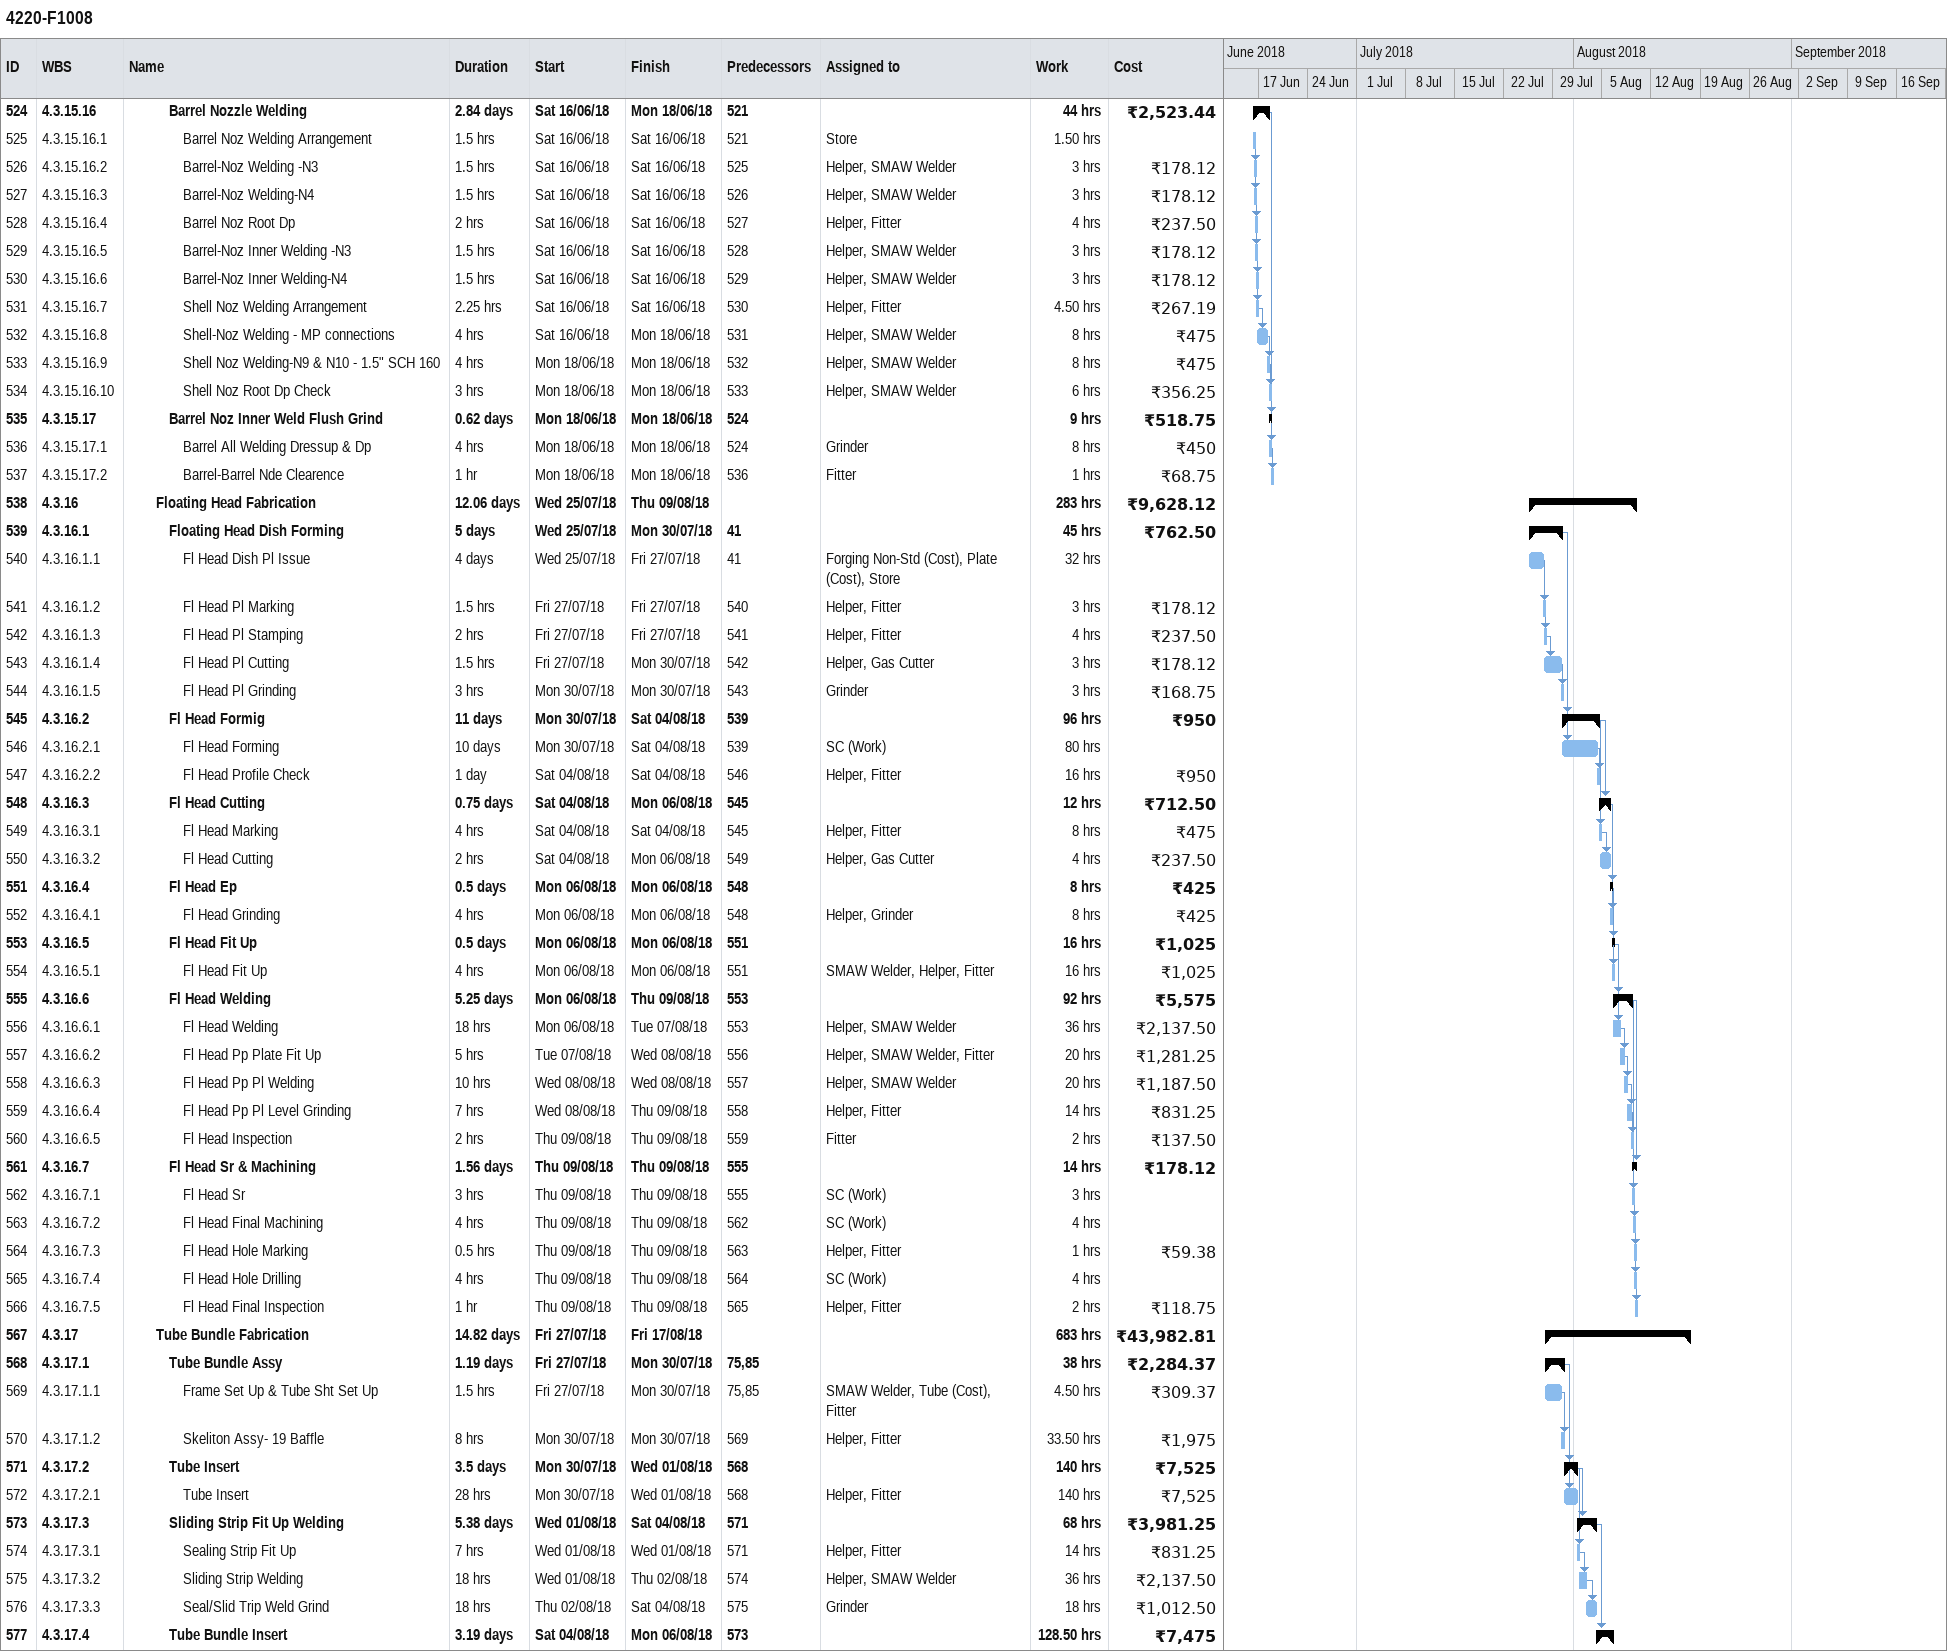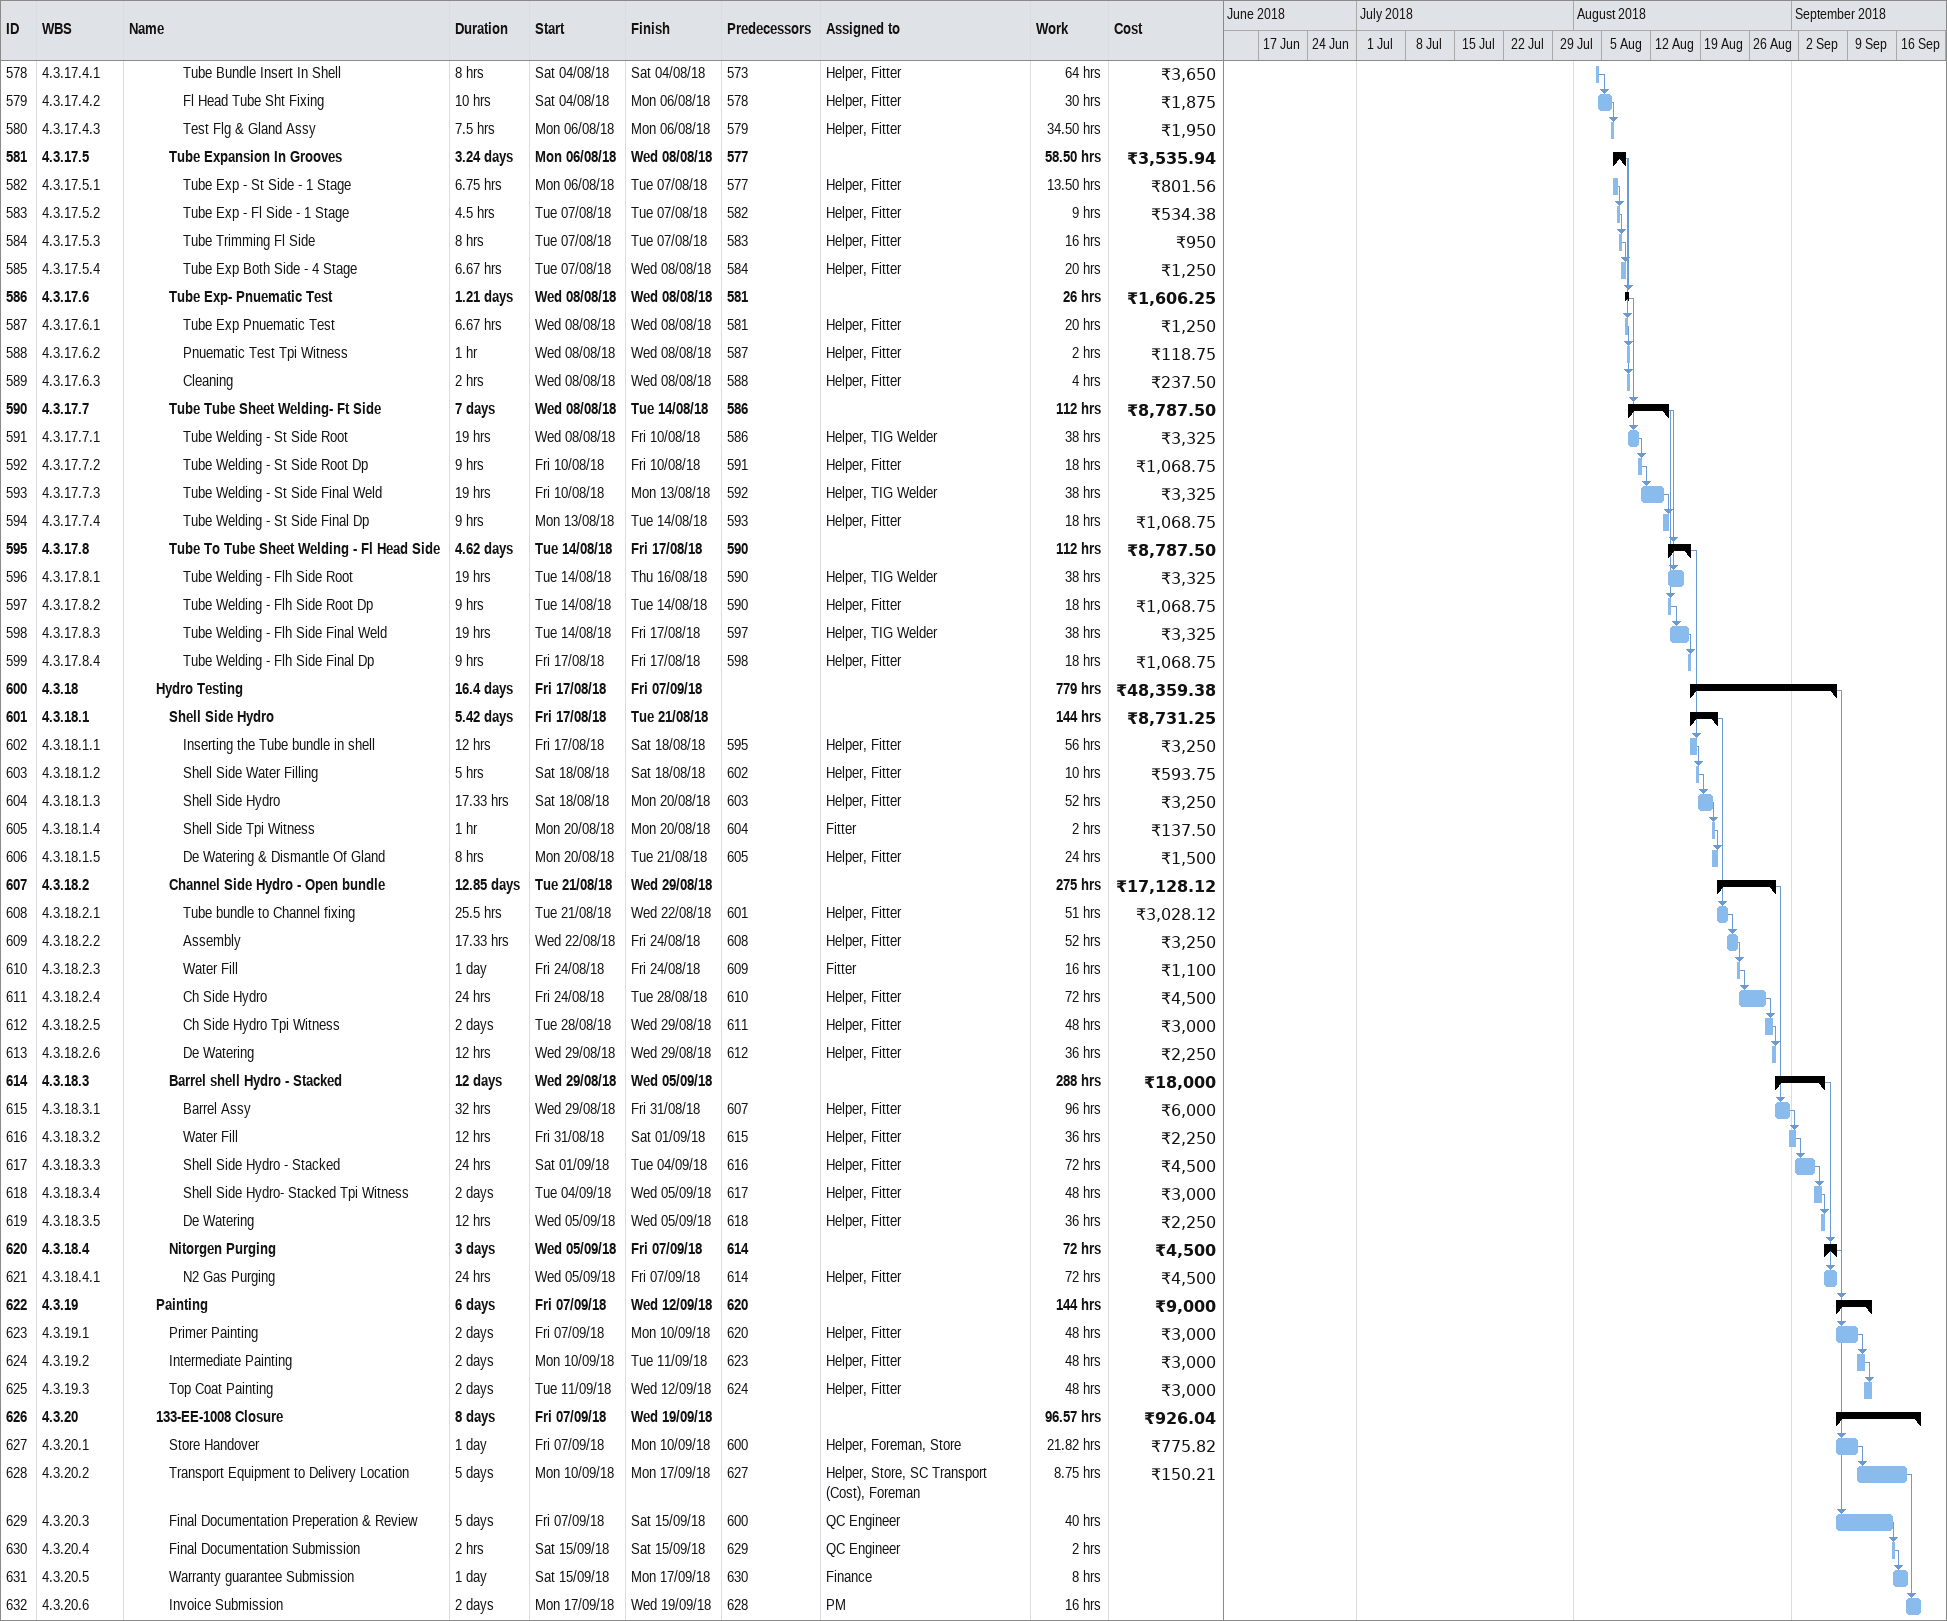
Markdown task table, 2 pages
4220-F1008

| ID | WBS | Task | Duration | Start | Finish | Predecessors | Resources | Work (h) | Cost (₹) |
|---|---|---|---|---|---|---|---|---|---|
| 524 | 4.3.15.16 | **Barrel Nozzle Welding** | 2.84d | 2018-06-16 | 2018-06-18 | 521 |  | 44 | 2523.44 |
| 525 | 4.3.15.16.1 | Barrel Noz Welding Arrangement | 1.5h | 2018-06-16 | 2018-06-16 | 521 | Store | 1.50 |  |
| 526 | 4.3.15.16.2 | Barrel-Noz Welding -N3 | 1.5h | 2018-06-16 | 2018-06-16 | 525 | Helper, SMAW Welder | 3 | 178.12 |
| 527 | 4.3.15.16.3 | Barrel-Noz Welding-N4 | 1.5h | 2018-06-16 | 2018-06-16 | 526 | Helper, SMAW Welder | 3 | 178.12 |
| 528 | 4.3.15.16.4 | Barrel Noz Root Dp | 2h | 2018-06-16 | 2018-06-16 | 527 | Helper, Fitter | 4 | 237.50 |
| 529 | 4.3.15.16.5 | Barrel-Noz Inner Welding -N3 | 1.5h | 2018-06-16 | 2018-06-16 | 528 | Helper, SMAW Welder | 3 | 178.12 |
| 530 | 4.3.15.16.6 | Barrel-Noz Inner Welding-N4 | 1.5h | 2018-06-16 | 2018-06-16 | 529 | Helper, SMAW Welder | 3 | 178.12 |
| 531 | 4.3.15.16.7 | Shell Noz Welding Arrangement | 2.25h | 2018-06-16 | 2018-06-16 | 530 | Helper, Fitter | 4.50 | 267.19 |
| 532 | 4.3.15.16.8 | Shell-Noz Welding - MP connections | 4h | 2018-06-16 | 2018-06-18 | 531 | Helper, SMAW Welder | 8 | 475 |
| 533 | 4.3.15.16.9 | Shell Noz Welding-N9 & N10 - 1.5" SCH 160 | 4h | 2018-06-18 | 2018-06-18 | 532 | Helper, SMAW Welder | 8 | 475 |
| 534 | 4.3.15.16.10 | Shell Noz Root Dp Check | 3h | 2018-06-18 | 2018-06-18 | 533 | Helper, SMAW Welder | 6 | 356.25 |
| 535 | 4.3.15.17 | **Barrel Noz Inner Weld Flush Grind** | 0.62d | 2018-06-18 | 2018-06-18 | 524 |  | 9 | 518.75 |
| 536 | 4.3.15.17.1 | Barrel All Welding Dressup & Dp | 4h | 2018-06-18 | 2018-06-18 | 524 | Grinder | 8 | 450 |
| 537 | 4.3.15.17.2 | Barrel-Barrel Nde Clearence | 1h | 2018-06-18 | 2018-06-18 | 536 | Fitter | 1 | 68.75 |
| 538 | 4.3.16 | **Floating Head Fabrication** | 12.06d | 2018-07-25 | 2018-08-09 |  |  | 283 | 9628.12 |
| 539 | 4.3.16.1 | **Floating Head Dish Forming** | 5d | 2018-07-25 | 2018-07-30 | 41 |  | 45 | 762.50 |
| 540 | 4.3.16.1.1 | Fl Head Dish Pl Issue | 4d | 2018-07-25 | 2018-07-27 | 41 | Forging Non-Std (Cost), Plate (Cost), Store | 32 |  |
| 541 | 4.3.16.1.2 | Fl Head Pl Marking | 1.5h | 2018-07-27 | 2018-07-27 | 540 | Helper, Fitter | 3 | 178.12 |
| 542 | 4.3.16.1.3 | Fl Head Pl Stamping | 2h | 2018-07-27 | 2018-07-27 | 541 | Helper, Fitter | 4 | 237.50 |
| 543 | 4.3.16.1.4 | Fl Head Pl Cutting | 1.5h | 2018-07-27 | 2018-07-30 | 542 | Helper, Gas Cutter | 3 | 178.12 |
| 544 | 4.3.16.1.5 | Fl Head Pl Grinding | 3h | 2018-07-30 | 2018-07-30 | 543 | Grinder | 3 | 168.75 |
| 545 | 4.3.16.2 | **Fl Head Formig** | 11d | 2018-07-30 | 2018-08-04 | 539 |  | 96 | 950 |
| 546 | 4.3.16.2.1 | Fl Head Forming | 10d | 2018-07-30 | 2018-08-04 | 539 | SC (Work) | 80 |  |
| 547 | 4.3.16.2.2 | Fl Head Profile Check | 1d | 2018-08-04 | 2018-08-04 | 546 | Helper, Fitter | 16 | 950 |
| 548 | 4.3.16.3 | **Fl Head Cutting** | 0.75d | 2018-08-04 | 2018-08-06 | 545 |  | 12 | 712.50 |
| 549 | 4.3.16.3.1 | Fl Head Marking | 4h | 2018-08-04 | 2018-08-04 | 545 | Helper, Fitter | 8 | 475 |
| 550 | 4.3.16.3.2 | Fl Head Cutting | 2h | 2018-08-04 | 2018-08-06 | 549 | Helper, Gas Cutter | 4 | 237.50 |
| 551 | 4.3.16.4 | **Fl Head Ep** | 0.5d | 2018-08-06 | 2018-08-06 | 548 |  | 8 | 425 |
| 552 | 4.3.16.4.1 | Fl Head Grinding | 4h | 2018-08-06 | 2018-08-06 | 548 | Helper, Grinder | 8 | 425 |
| 553 | 4.3.16.5 | **Fl Head Fit Up** | 0.5d | 2018-08-06 | 2018-08-06 | 551 |  | 16 | 1025 |
| 554 | 4.3.16.5.1 | Fl Head Fit Up | 4h | 2018-08-06 | 2018-08-06 | 551 | SMAW Welder, Helper, Fitter | 16 | 1025 |
| 555 | 4.3.16.6 | **Fl Head Welding** | 5.25d | 2018-08-06 | 2018-08-09 | 553 |  | 92 | 5575 |
| 556 | 4.3.16.6.1 | Fl Head Welding | 18h | 2018-08-06 | 2018-08-07 | 553 | Helper, SMAW Welder | 36 | 2137.50 |
| 557 | 4.3.16.6.2 | Fl Head Pp Plate Fit Up | 5h | 2018-08-07 | 2018-08-08 | 556 | Helper, SMAW Welder, Fitter | 20 | 1281.25 |
| 558 | 4.3.16.6.3 | Fl Head Pp Pl Welding | 10h | 2018-08-08 | 2018-08-08 | 557 | Helper, SMAW Welder | 20 | 1187.50 |
| 559 | 4.3.16.6.4 | Fl Head Pp Pl Level Grinding | 7h | 2018-08-08 | 2018-08-09 | 558 | Helper, Fitter | 14 | 831.25 |
| 560 | 4.3.16.6.5 | Fl Head Inspection | 2h | 2018-08-09 | 2018-08-09 | 559 | Fitter | 2 | 137.50 |
| 561 | 4.3.16.7 | **Fl Head Sr & Machining** | 1.56d | 2018-08-09 | 2018-08-09 | 555 |  | 14 | 178.12 |
| 562 | 4.3.16.7.1 | Fl Head Sr | 3h | 2018-08-09 | 2018-08-09 | 555 | SC (Work) | 3 |  |
| 563 | 4.3.16.7.2 | Fl Head Final Machining | 4h | 2018-08-09 | 2018-08-09 | 562 | SC (Work) | 4 |  |
| 564 | 4.3.16.7.3 | Fl Head Hole Marking | 0.5h | 2018-08-09 | 2018-08-09 | 563 | Helper, Fitter | 1 | 59.38 |
| 565 | 4.3.16.7.4 | Fl Head Hole Drilling | 4h | 2018-08-09 | 2018-08-09 | 564 | SC (Work) | 4 |  |
| 566 | 4.3.16.7.5 | Fl Head Final Inspection | 1h | 2018-08-09 | 2018-08-09 | 565 | Helper, Fitter | 2 | 118.75 |
| 567 | 4.3.17 | **Tube Bundle Fabrication** | 14.82d | 2018-07-27 | 2018-08-17 |  |  | 683 | 43982.81 |
| 568 | 4.3.17.1 | **Tube Bundle Assy** | 1.19d | 2018-07-27 | 2018-07-30 | 75, 85 |  | 38 | 2284.37 |
| 569 | 4.3.17.1.1 | Frame Set Up & Tube Sht Set Up | 1.5h | 2018-07-27 | 2018-07-30 | 75, 85 | SMAW Welder, Tube (Cost), Fitter | 4.50 | 309.37 |
| 570 | 4.3.17.1.2 | Skeliton Assy- 19 Baffle | 8h | 2018-07-30 | 2018-07-30 | 569 | Helper, Fitter | 33.50 | 1975 |
| 571 | 4.3.17.2 | **Tube Insert** | 3.5d | 2018-07-30 | 2018-08-01 | 568 |  | 140 | 7525 |
| 572 | 4.3.17.2.1 | Tube Insert | 28h | 2018-07-30 | 2018-08-01 | 568 | Helper, Fitter | 140 | 7525 |
| 573 | 4.3.17.3 | **Sliding Strip Fit Up Welding** | 5.38d | 2018-08-01 | 2018-08-04 | 571 |  | 68 | 3981.25 |
| 574 | 4.3.17.3.1 | Sealing Strip Fit Up | 7h | 2018-08-01 | 2018-08-01 | 571 | Helper, Fitter | 14 | 831.25 |
| 575 | 4.3.17.3.2 | Sliding Strip Welding | 18h | 2018-08-01 | 2018-08-02 | 574 | Helper, SMAW Welder | 36 | 2137.50 |
| 576 | 4.3.17.3.3 | Seal/Slid Trip Weld Grind | 18h | 2018-08-02 | 2018-08-04 | 575 | Grinder | 18 | 1012.50 |
| 577 | 4.3.17.4 | **Tube Bundle Insert** | 3.19d | 2018-08-04 | 2018-08-06 | 573 |  | 128.50 | 7475 |
| 578 | 4.3.17.4.1 | Tube Bundle Insert In Shell | 8h | 2018-08-04 | 2018-08-04 | 573 | Helper, Fitter | 64 | 3650 |
| 579 | 4.3.17.4.2 | Fl Head Tube Sht Fixing | 10h | 2018-08-04 | 2018-08-06 | 578 | Helper, Fitter | 30 | 1875 |
| 580 | 4.3.17.4.3 | Test Flg & Gland Assy | 7.5h | 2018-08-06 | 2018-08-06 | 579 | Helper, Fitter | 34.50 | 1950 |
| 581 | 4.3.17.5 | **Tube Expansion In Grooves** | 3.24d | 2018-08-06 | 2018-08-08 | 577 |  | 58.50 | 3535.94 |
| 582 | 4.3.17.5.1 | Tube Exp - St Side - 1 Stage | 6.75h | 2018-08-06 | 2018-08-07 | 577 | Helper, Fitter | 13.50 | 801.56 |
| 583 | 4.3.17.5.2 | Tube Exp - Fl Side - 1 Stage | 4.5h | 2018-08-07 | 2018-08-07 | 582 | Helper, Fitter | 9 | 534.38 |
| 584 | 4.3.17.5.3 | Tube Trimming Fl Side | 8h | 2018-08-07 | 2018-08-07 | 583 | Helper, Fitter | 16 | 950 |
| 585 | 4.3.17.5.4 | Tube Exp Both Side - 4 Stage | 6.67h | 2018-08-07 | 2018-08-08 | 584 | Helper, Fitter | 20 | 1250 |
| 586 | 4.3.17.6 | **Tube Exp- Pnuematic Test** | 1.21d | 2018-08-08 | 2018-08-08 | 581 |  | 26 | 1606.25 |
| 587 | 4.3.17.6.1 | Tube Exp Pnuematic Test | 6.67h | 2018-08-08 | 2018-08-08 | 581 | Helper, Fitter | 20 | 1250 |
| 588 | 4.3.17.6.2 | Pnuematic Test Tpi Witness | 1h | 2018-08-08 | 2018-08-08 | 587 | Helper, Fitter | 2 | 118.75 |
| 589 | 4.3.17.6.3 | Cleaning | 2h | 2018-08-08 | 2018-08-08 | 588 | Helper, Fitter | 4 | 237.50 |
| 590 | 4.3.17.7 | **Tube Tube Sheet Welding- Ft Side** | 7d | 2018-08-08 | 2018-08-14 | 586 |  | 112 | 8787.50 |
| 591 | 4.3.17.7.1 | Tube Welding - St Side Root | 19h | 2018-08-08 | 2018-08-10 | 586 | Helper, TIG Welder | 38 | 3325 |
| 592 | 4.3.17.7.2 | Tube Welding - St Side Root Dp | 9h | 2018-08-10 | 2018-08-10 | 591 | Helper, Fitter | 18 | 1068.75 |
| 593 | 4.3.17.7.3 | Tube Welding - St Side Final Weld | 19h | 2018-08-10 | 2018-08-13 | 592 | Helper, TIG Welder | 38 | 3325 |
| 594 | 4.3.17.7.4 | Tube Welding - St Side Final Dp | 9h | 2018-08-13 | 2018-08-14 | 593 | Helper, Fitter | 18 | 1068.75 |
| 595 | 4.3.17.8 | **Tube To Tube Sheet Welding - Fl Head Side** | 4.62d | 2018-08-14 | 2018-08-17 | 590 |  | 112 | 8787.50 |
| 596 | 4.3.17.8.1 | Tube Welding - Flh Side Root | 19h | 2018-08-14 | 2018-08-16 | 590 | Helper, TIG Welder | 38 | 3325 |
| 597 | 4.3.17.8.2 | Tube Welding - Flh Side Root Dp | 9h | 2018-08-14 | 2018-08-14 | 590 | Helper, Fitter | 18 | 1068.75 |
| 598 | 4.3.17.8.3 | Tube Welding - Flh Side Final Weld | 19h | 2018-08-14 | 2018-08-17 | 597 | Helper, TIG Welder | 38 | 3325 |
| 599 | 4.3.17.8.4 | Tube Welding - Flh Side Final Dp | 9h | 2018-08-17 | 2018-08-17 | 598 | Helper, Fitter | 18 | 1068.75 |
| 600 | 4.3.18 | **Hydro Testing** | 16.4d | 2018-08-17 | 2018-09-07 |  |  | 779 | 48359.38 |
| 601 | 4.3.18.1 | **Shell Side Hydro** | 5.42d | 2018-08-17 | 2018-08-21 |  |  | 144 | 8731.25 |
| 602 | 4.3.18.1.1 | Inserting the Tube bundle in shell | 12h | 2018-08-17 | 2018-08-18 | 595 | Helper, Fitter | 56 | 3250 |
| 603 | 4.3.18.1.2 | Shell Side Water Filling | 5h | 2018-08-18 | 2018-08-18 | 602 | Helper, Fitter | 10 | 593.75 |
| 604 | 4.3.18.1.3 | Shell Side Hydro | 17.33h | 2018-08-18 | 2018-08-20 | 603 | Helper, Fitter | 52 | 3250 |
| 605 | 4.3.18.1.4 | Shell Side Tpi Witness | 1h | 2018-08-20 | 2018-08-20 | 604 | Fitter | 2 | 137.50 |
| 606 | 4.3.18.1.5 | De Watering & Dismantle Of Gland | 8h | 2018-08-20 | 2018-08-21 | 605 | Helper, Fitter | 24 | 1500 |
| 607 | 4.3.18.2 | **Channel Side Hydro - Open bundle** | 12.85d | 2018-08-21 | 2018-08-29 |  |  | 275 | 17128.12 |
| 608 | 4.3.18.2.1 | Tube bundle to Channel fixing | 25.5h | 2018-08-21 | 2018-08-22 | 601 | Helper, Fitter | 51 | 3028.12 |
| 609 | 4.3.18.2.2 | Assembly | 17.33h | 2018-08-22 | 2018-08-24 | 608 | Helper, Fitter | 52 | 3250 |
| 610 | 4.3.18.2.3 | Water Fill | 1d | 2018-08-24 | 2018-08-24 | 609 | Fitter | 16 | 1100 |
| 611 | 4.3.18.2.4 | Ch Side Hydro | 24h | 2018-08-24 | 2018-08-28 | 610 | Helper, Fitter | 72 | 4500 |
| 612 | 4.3.18.2.5 | Ch Side Hydro Tpi Witness | 2d | 2018-08-28 | 2018-08-29 | 611 | Helper, Fitter | 48 | 3000 |
| 613 | 4.3.18.2.6 | De Watering | 12h | 2018-08-29 | 2018-08-29 | 612 | Helper, Fitter | 36 | 2250 |
| 614 | 4.3.18.3 | **Barrel shell Hydro - Stacked** | 12d | 2018-08-29 | 2018-09-05 |  |  | 288 | 18000 |
| 615 | 4.3.18.3.1 | Barrel Assy | 32h | 2018-08-29 | 2018-08-31 | 607 | Helper, Fitter | 96 | 6000 |
| 616 | 4.3.18.3.2 | Water Fill | 12h | 2018-08-31 | 2018-09-01 | 615 | Helper, Fitter | 36 | 2250 |
| 617 | 4.3.18.3.3 | Shell Side Hydro - Stacked | 24h | 2018-09-01 | 2018-09-04 | 616 | Helper, Fitter | 72 | 4500 |
| 618 | 4.3.18.3.4 | Shell Side Hydro- Stacked Tpi Witness | 2d | 2018-09-04 | 2018-09-05 | 617 | Helper, Fitter | 48 | 3000 |
| 619 | 4.3.18.3.5 | De Watering | 12h | 2018-09-05 | 2018-09-05 | 618 | Helper, Fitter | 36 | 2250 |
| 620 | 4.3.18.4 | **Nitorgen Purging** | 3d | 2018-09-05 | 2018-09-07 | 614 |  | 72 | 4500 |
| 621 | 4.3.18.4.1 | N2 Gas Purging | 24h | 2018-09-05 | 2018-09-07 | 614 | Helper, Fitter | 72 | 4500 |
| 622 | 4.3.19 | **Painting** | 6d | 2018-09-07 | 2018-09-12 | 620 |  | 144 | 9000 |
| 623 | 4.3.19.1 | Primer Painting | 2d | 2018-09-07 | 2018-09-10 | 620 | Helper, Fitter | 48 | 3000 |
| 624 | 4.3.19.2 | Intermediate Painting | 2d | 2018-09-10 | 2018-09-11 | 623 | Helper, Fitter | 48 | 3000 |
| 625 | 4.3.19.3 | Top Coat Painting | 2d | 2018-09-11 | 2018-09-12 | 624 | Helper, Fitter | 48 | 3000 |
| 626 | 4.3.20 | **133-EE-1008 Closure** | 8d | 2018-09-07 | 2018-09-19 |  |  | 96.57 | 926.04 |
| 627 | 4.3.20.1 | Store Handover | 1d | 2018-09-07 | 2018-09-10 | 600 | Helper, Foreman, Store | 21.82 | 775.82 |
| 628 | 4.3.20.2 | Transport Equipment to Delivery Location | 5d | 2018-09-10 | 2018-09-17 | 627 | Helper, Store, SC Transport (Cost), Foreman | 8.75 | 150.21 |
| 629 | 4.3.20.3 | Final Documentation Preperation & Review | 5d | 2018-09-07 | 2018-09-15 | 600 | QC Engineer | 40 |  |
| 630 | 4.3.20.4 | Final Documentation Submission | 2h | 2018-09-15 | 2018-09-15 | 629 | QC Engineer | 2 |  |
| 631 | 4.3.20.5 | Warranty guarantee Submission | 1d | 2018-09-15 | 2018-09-17 | 630 | Finance | 8 |  |
| 632 | 4.3.20.6 | Invoice Submission | 2d | 2018-09-17 | 2018-09-19 | 628 | PM | 16 |  |
